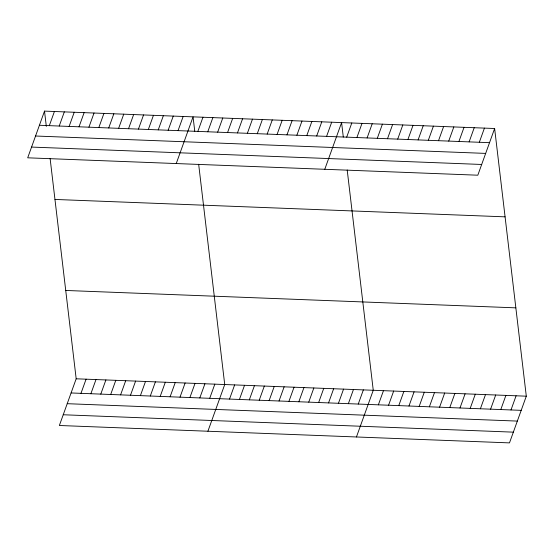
<?xml version="1.0" encoding="UTF-8"?>
<svg xmlns="http://www.w3.org/2000/svg" width="554" height="554" viewBox="0 0 554 554"><rect width="100%" height="100%" fill="white"/><g stroke="black" fill="none" stroke-linecap="round" stroke-linejoin="round"><path stroke-width="0.83" d="M44.514 111.112L27.7 157.814L477.818 175.203L494.632 128.507L44.514 111.112L46.321 126.374M49.32 125.661L54.417 111.499M59.223 126.042L64.319 111.88M69.125 126.423L74.222 112.261M79.021 126.804L84.125 112.642M88.924 127.191L94.028 113.03M98.827 127.572L103.93 113.411M108.729 127.953L113.833 113.792M118.632 128.334L123.736 114.172M128.535 128.722L133.639 114.553M138.438 129.103L143.541 114.941M148.34 129.484L153.444 115.322M158.243 129.865L163.347 115.703M50.116 158.492L76.182 378.798L59.368 425.493L509.486 442.888L526.3 396.186L494.632 128.507M168.146 130.252L173.25 116.084M80.981 393.34L86.085 379.178M178.049 130.633L183.152 116.472M90.884 393.721L95.987 379.559M176.241 163.555L193.055 116.852L194.766 131.305M100.786 394.109L105.89 379.947M197.854 131.395L202.958 117.233M110.689 394.49L115.793 380.328M207.757 131.783L212.861 117.614M120.592 394.87L125.696 380.709M217.66 132.164L222.763 118.002M130.495 395.251L135.598 381.09M227.562 132.544L232.666 118.383M140.397 395.639L145.501 381.477M237.465 132.925L242.569 118.764M150.3 396.02L155.404 381.858M247.368 133.313L252.472 119.145M160.203 396.401L165.307 382.239M257.271 133.694L262.374 119.532M170.106 396.782L175.209 382.62M267.173 134.075L272.27 119.913M180.008 397.17L185.112 383.001M277.076 134.456L282.173 120.294M189.911 397.55L195.015 383.389M286.979 134.844L292.076 120.675M199.814 397.931L204.918 383.77M296.882 135.224L301.978 121.063M209.717 398.312L214.82 384.151M306.784 135.605L311.881 121.444M207.909 431.234L224.723 384.531L198.657 164.233M316.687 135.986L321.784 121.825M229.522 399.081L234.626 384.919M326.59 136.374L331.687 122.205M239.425 399.462L244.522 385.3M324.776 169.289L341.589 122.593L343.3 137.046M249.328 399.843L254.424 385.681M346.693 137.15L351.797 122.988M259.23 400.23L264.327 386.062M356.901 137.544L361.997 123.383M269.133 400.611L274.23 386.45M367.101 137.939L372.198 123.771M279.036 400.992L284.133 386.831M377.302 138.334L382.405 124.165M288.939 401.373L294.036 387.211M387.509 138.729L392.606 124.56M298.841 401.761L303.938 387.592M397.71 139.116L402.806 124.955M308.744 402.142L313.841 387.98M407.91 139.511L413.014 125.349M318.647 402.523L323.744 388.361M418.118 139.906L423.214 125.744M328.55 402.903L333.647 388.742M428.318 140.3L433.415 126.139M338.452 403.291L343.549 389.123M438.519 140.695L443.622 126.534M348.355 403.672L353.452 389.51M448.726 141.09L453.823 126.928M358.258 404.053L363.355 389.891M458.927 141.485L464.023 127.323M356.444 436.974L373.257 390.272L347.199 169.974M469.127 141.879L474.224 127.718M378.361 404.829L383.465 390.667M479.328 142.274L484.431 128.113M388.569 405.223L393.665 391.062M398.769 405.618L403.866 391.456M408.97 406.013L414.073 391.851M419.177 406.407L424.274 392.246M429.378 406.802L434.474 392.641M439.578 407.197L444.675 393.035M449.779 407.592L454.882 393.43M459.986 407.986L465.083 393.825M470.187 408.381L475.284 394.213M480.387 408.776L485.491 394.607M490.595 409.164L495.691 395.002M500.795 409.558L505.892 395.397M510.996 409.953L516.099 395.791M39.417 125.273L489.535 142.669M35.546 136.014L485.671 153.403M31.564 147.073L481.682 164.469M54.964 199.447L505.082 216.843M65.732 290.462L515.85 307.851M76.182 378.798L526.3 396.186M71.078 392.959L521.203 410.348M67.214 403.693L517.332 421.088M63.232 414.759L513.35 432.148"/></g></svg>
